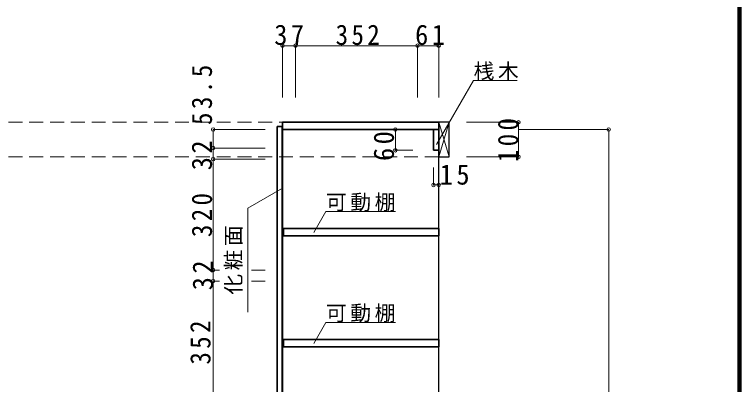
# Model space of a CAD drawing. Units: millimetres at full size, sheet at 1:20; some dimension numbers follow another scale. Extents: x -3922 to 3878, y -2932 to 2722.
# Drawn here: x 1785 to 3878, y -484 to 584 of the extents above; entities that cross this region are included whole.
import ezdxf

# ---------------------------------------------------------------- set-up
doc = ezdxf.new("R2010")
doc.units = ezdxf.units.MM
doc.header["$LTSCALE"] = 20
doc.header["$PDMODE"] = 32
doc.header["$PDSIZE"] = 10
doc.linetypes.add('DASHED2', pattern=[3, 2, -1])
for name, color, linetype, lineweight in [('0-2', 3, 'Continuous', 25), ('0-4_可動棚', 2, 'Continuous', 35), ('0-6_パイプハンガー', 2, 'Continuous', 35), ('0-7_桟木・巾木', 2, 'Continuous', 35), ('0-8', 3, 'Continuous', 25), ('0-A_文字', 7, 'Continuous', 18), ('0-B_寸法', 7, 'Continuous', 9), ('F-1_枠', 6, 'Continuous', 40)]:
    doc.layers.add(name, color=color, linetype=linetype, lineweight=lineweight)
doc.styles.add('ＭＳ ゴシック', font='')
doc.styles.get('ＭＳ ゴシック').set_extended_font_data('MS Gothic')

msp = doc.modelspace()

# ---------------------------------------------------------------- linework, layer by layer
at = {"layer": '0-2', "color": 2, "lineweight": 35}
for p, q in [((2558.16, 272.73), (3008.16, 272.73)), ((3008.16, 272.73), (3008.16, 251.73))]:
    msp.add_line(p, q, dxfattribs=at)
at = {"layer": '0-2'}
for p, q in [((3008.16, 251.73), (2558.16, 251.73)), ((3008.16, -1711.27), (3008.16, 251.73))]:
    msp.add_line(p, q, dxfattribs=at)
at = {"layer": '0-2', "color": 2, "lineweight": 35}
msp.add_lwpolyline([(3008.16, 251.73), (2558.16, 251.73), (2558.16, 272.73)], dxfattribs=at)
at = {"layer": '0-2'}
msp.add_lwpolyline([(2558.16, 251.73), (2558.16, -1711.27), (3008.16, -1711.27)], dxfattribs=at)
at = {"layer": '0-4_可動棚'}
for p, q in [((2561.16, -34.27), (3008.16, -34.27)), ((2561.16, -34.27), (2561.16, -55.27)), ((3008.16, -34.27), (3008.16, -55.27)), ((2561.16, -55.27), (3008.16, -55.27)), ((2561.16, -354.27), (3008.16, -354.27)), ((2561.16, -354.27), (2561.16, -375.27)), ((3008.16, -354.27), (3008.16, -375.27)), ((2561.16, -375.27), (3008.16, -375.27))]:
    msp.add_line(p, q, dxfattribs=at)
at = {"layer": '0-6_パイプハンガー'}
for p, q in [((2542.16, 260.73), (2557.16, 260.73)), ((2542.16, 260.73), (2542.16, -696.27)), ((2557.16, 260.73), (2557.16, -696.27))]:
    msp.add_line(p, q, dxfattribs=at)
at = {"layer": '0-7_桟木・巾木'}
for p, q in [((3008.16, 251.73), (2993.16, 251.73)), ((2993.16, 191.73), (2993.16, 251.73)), ((3008.16, 251.73), (3008.16, 191.73))]:
    msp.add_line(p, q, dxfattribs=at)
msp.add_lwpolyline([(3008.16, 191.73), (2996.67, 191.73), (2993.16, 191.73)], dxfattribs=at)
at = {"layer": '0-8'}
for p, q in [((3008.16, 272.73), (3008.16, 172.73)), ((3038.16, 272.73), (3008.16, 272.73)), ((3038.16, 172.73), (3038.16, 272.73)), ((3008.16, 172.73), (3038.16, 172.73))]:
    msp.add_line(p, q, dxfattribs=at)
at = {"layer": '0-8', "color": 7, "lineweight": 18}
for p, q in [((3008.16, 172.73), (3038.16, 272.73)), ((3008.16, 272.73), (3038.16, 172.73))]:
    msp.add_line(p, q, dxfattribs=at)
at = {"layer": '0-A_文字'}
for p, q in [((3001.49, 208.2), (3108.57, 393.67)), ((3108.57, 393.67), (3234.6, 393.67)), ((2558.16, 82.66), (2458.16, 24.93)), ((2458.16, -275.07), (2458.16, 24.93)), ((2648.14, -45.79), (2683.16, 14.86)), ((2883.16, 14.86), (2683.16, 14.86)), ((2648.14, -365.79), (2683.16, -305.14)), ((2883.16, -305.14), (2683.16, -305.14))]:
    msp.add_line(p, q, dxfattribs=at)
at = {"layer": '0-B_寸法', "color": 4}
for p, q in [((2558.16, 493.73), (2558.16, 343.73)), ((2558.16, 493.73), (3008.16, 493.73)), ((2595.16, 493.73), (2595.16, 343.73)), ((2947.16, 493.73), (2947.16, 343.73)), ((3008.16, 493.73), (3008.16, 343.73)), ((3238.16, 272.73), (3088.16, 272.73)), ((3238.16, 272.73), (3238.16, 172.73)), ((2358.16, 251.73), (2358.16, 198.23)), ((2508.16, 251.73), (2358.16, 251.73)), ((2883.16, 251.73), (2883.16, 191.73)), ((2883.16, 251.73), (2933.16, 251.73)), ((3498.16, 251.73), (3238.16, 251.73)), ((3498.16, 251.73), (3498.16, -1711.27)), ((2358.16, 198.23), (2358.16, 166.23)), ((2508.16, 198.23), (2358.16, 198.23)), ((2883.16, 191.73), (2933.16, 191.73)), ((3238.16, 172.73), (3088.16, 172.73)), ((2358.16, 166.23), (2358.16, -153.77)), ((2508.16, 166.23), (2358.16, 166.23)), ((2993.16, 91.73), (2993.16, 141.73)), ((3008.16, 91.73), (3008.16, 141.73)), ((2993.16, 91.73), (3008.16, 91.73)), ((2358.16, -153.77), (2358.16, -185.77)), ((2376.66, -153.77), (2358.16, -153.77)), ((2508.16, -153.77), (2468.41, -153.77)), ((2358.16, -185.77), (2358.16, -537.77)), ((2376.66, -185.77), (2358.16, -185.77)), ((2508.16, -185.77), (2468.41, -185.77))]:
    msp.add_line(p, q, dxfattribs=at)
at = {"layer": '0-B_寸法', "color": 4, "linetype": 'DASHED2'}
for p, q in [((3008.16, 272.73), (-3093.22, 272.73)), ((3008.16, 172.73), (-3093.22, 172.73))]:
    msp.add_line(p, q, dxfattribs=at)
at = {"layer": '0-B_寸法'}
for p in [(2558.16, 493.73), (2595.16, 493.73), (2947.16, 493.73), (3008.16, 493.73), (3238.16, 272.73), (2358.16, 251.73), (2883.16, 251.73), (3498.16, 251.73), (2358.16, 198.23), (2883.16, 191.73), (2358.16, 166.23), (3238.16, 172.73), (2993.16, 91.73), (3008.16, 91.73), (2358.16, -153.77), (2358.16, -185.77)]:
    msp.add_point(p, dxfattribs=at)
at = {"layer": 'F-1_枠'}
for p, q in [((3871.3, 2722.29), (3871.3, -2864.37)), ((3874.63, 2722.29), (3874.63, -2864.37)), ((3877.97, 2722.29), (3877.97, -2864.37))]:
    msp.add_line(p, q, dxfattribs=at)

# ---------------------------------------------------------------- texts
at = {"layer": '0-A_文字', "char_height": 43.99, "attachment_point": 7, "style": 'ＭＳ ゴシック'}
for s, insert in [('\\T1.17;桟木', (3108.57, 393.67)), ('\\T1.17;可動棚', (2683.16, 14.86)), ('\\T1.17;可動棚', (2683.16, -305.14))]:
    msp.add_mtext(s, dxfattribs=dict(at, insert=insert))
at = {"layer": '0-A_文字', "insert": (2443.16, -225.07), "char_height": 43.99, "attachment_point": 7, "rotation": 90, "style": 'ＭＳ ゴシック'}
msp.add_mtext('\\T1.17;化粧面', dxfattribs=at)
at = {"layer": '0-B_寸法', "char_height": 58.65, "attachment_point": 7, "style": 'ＭＳ ゴシック'}
for s, insert in [('\\T1.27;\\W0.95;37', (2534.16, 494.94)), ('\\T1.27;\\W0.9;352', (2711.16, 494.94)), ('\\T1.27;\\W0.95;61', (2940.16, 494.94)), ('\\T1.27;\\W0.95;15', (3011.05, 91.73))]:
    msp.add_mtext(s, dxfattribs=dict(at, insert=insert))
at = {"layer": '0-B_寸法', "char_height": 58.65, "attachment_point": 7, "rotation": 90, "style": 'ＭＳ ゴシック'}
for s, insert in [('\\T1.28;\\W0.9;53.5', (2355.55, 264.81)), ('\\T1.27;\\W0.9;100', (3238.16, 157.73)), ('\\T1.27;\\W0.95;60', (2879.96, 160.86)), ('\\T1.27;\\W0.95;32', (2355.55, 134.1)), ('\\T1.27;\\W0.9;320', (2355.55, -58.77)), ('\\T1.27;\\W0.95;32', (2358.16, -212.27)), ('\\T1.27;\\W0.9;352', (2351.25, -426.77))]:
    msp.add_mtext(s, dxfattribs=dict(at, insert=insert))

doc.saveas('drawing.dxf')
